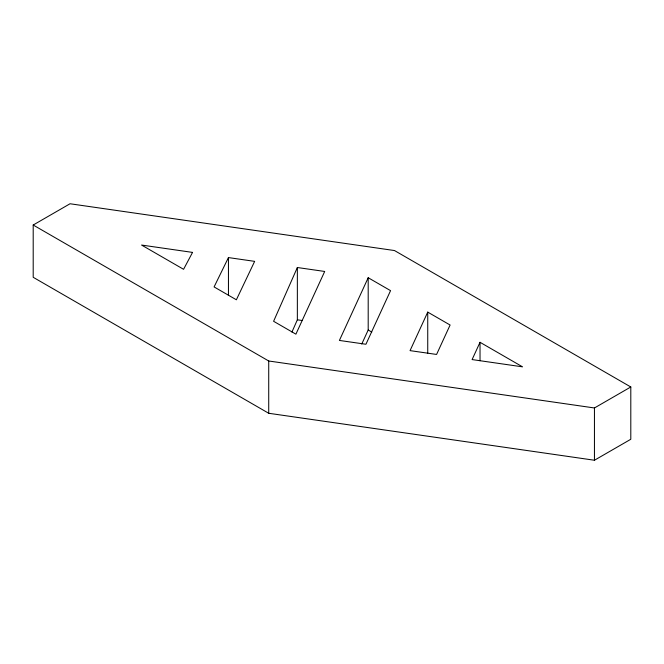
<?xml version="1.0" encoding="UTF-8"?>
<svg xmlns="http://www.w3.org/2000/svg" width="664" height="664" viewBox="0 0 664 664"><rect width="100%" height="100%" fill="white"/><g stroke="black" fill="none" stroke-linecap="round" stroke-linejoin="round"><path stroke-width="1" d="M297.356 267.517L273.601 321.285L295.903 334.166L324.696 271.46L297.356 267.517L297.356 319.799L291.936 332.058M368.196 277.735L339.404 340.433L365.939 344.259L390.556 290.641L368.196 277.735L368.196 330.008L361.747 344.052M427.74 312.113L410.053 350.625L436.58 354.452L450.101 325.02L427.74 312.113L427.74 353.115M480.031 342.3L472.104 359.573L522.543 366.843L480.031 342.3L480.031 360.751M228.449 257.582L214.09 286.923L236.367 299.788L254.652 261.359L228.449 257.582L228.449 295.505M33.2 225.021L70.035 203.757L394.482 250.544L630.8 386.979L630.8 439.261L594.446 460.243L268.721 413.274L33.2 277.295L33.2 225.021L268.721 360.992L594.446 407.97L630.8 386.979M297.356 319.799L302.419 320.529M368.196 330.008L371.774 332.075M594.446 407.97L594.446 460.243M268.721 360.992L268.721 413.274M192.543 252.403L183.571 269.302L141.556 245.049L192.543 252.403"/></g></svg>
